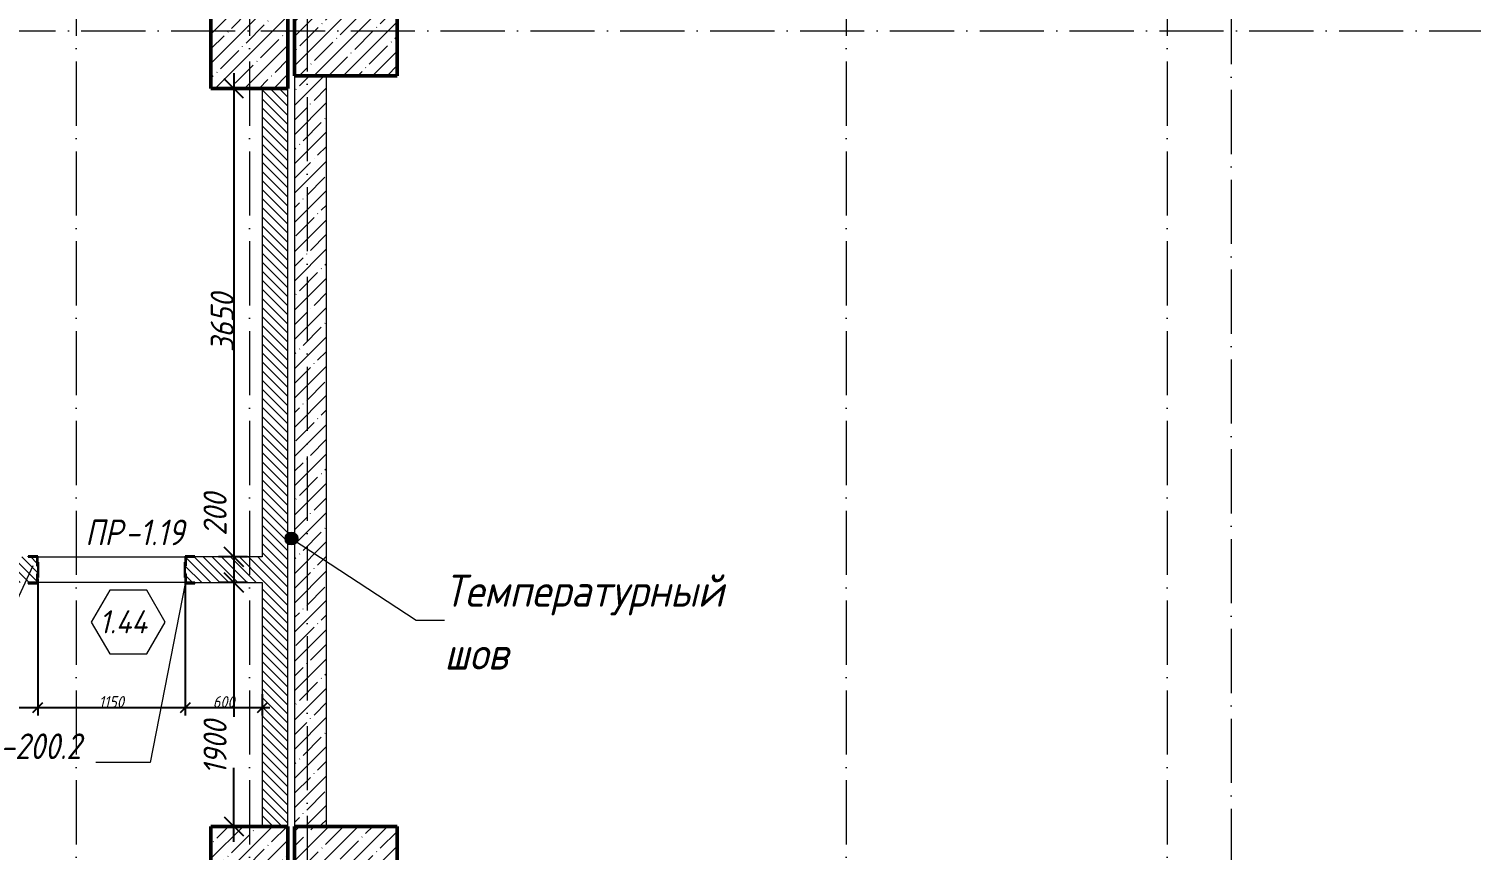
# Model space of a CAD drawing. Header units: millimetres. Extents: x -401725 to 250493, y 305116 to 802890.
# Drawn here: x -126870 to -115632, y 620363 to 626763 of the extents above; entities that cross this region are included whole.
import ezdxf

# ---------------------------------------------------------------- set-up
doc = ezdxf.new("R2010")
doc.units = ezdxf.units.MM
doc.linetypes.add('50_200_ШТРИХ_1Т_ш5_п1_п1_', pattern=[700, 500, -100, 0, -100])
for name, color, linetype, lineweight in [('A-____-____-DIMS', 7, 'Continuous', 9), ('A-DOOR-____-IDEN', 7, 'Continuous', 9), ('A-GENM-____-IDEN', 7, 'Continuous', 9), ('A-GENM-____-MCUT', 7, 'Continuous', 25), ('A-GENM-____-OTLN', 7, 'Continuous', 9), ('A-GENM-____-OTLN-1', 7, 'Continuous', 25), ('A-WALL-____-MCUT-3', 7, 'Continuous', 9), ('G-____-____-TEXT', 7, 'Continuous', 9), ('S-COLS-____-MCUT', 7, 'Continuous', 50), ('S-COLS-____-OTLN', 7, 'Continuous', 9), ('S-GRID-____-OTLN-1', 7, '50_200_ШТРИХ_1Т_ш5_п1_п1_', 9)]:
    doc.layers.add(name, color=color, linetype=linetype, lineweight=lineweight)
for name, color, linetype, lineweight, true_color in [('A-WALL-____-MCUT-4', 7, 'Continuous', 13, 0x000000), ('A-WALL-____-PATT-2', 7, 'Continuous', 9, 0x787878), ('A-WALL-____-PATT-3', 9, 'Continuous', 9, 0x808080), ('I-WALL-____-OTLN-1', 7, 'Continuous', 9, 0x000000)]:
    doc.layers.add(name, color=color, linetype=linetype, lineweight=lineweight, true_color=true_color)
doc.styles.add('ISOCPEUR_I_10', font='isocpeui.ttf', dxfattribs={"width": 0.9, "height": 180})
doc.styles.add('ISOCPEUR_I_12', font='isocpeui.ttf', dxfattribs={"width": 0.9, "height": 180})
doc.styles.add('ISOCPEUR_I_14', font='isocpeui.ttf', dxfattribs={"width": 0.9, "height": 180})
doc.styles.add('ISOCPEUR_I_2', font='isocpeui.ttf', dxfattribs={"width": 0.85, "height": 2.3})
doc.styles.add('ISOCPEUR_I_7', font='isocpeui.ttf', dxfattribs={"width": 0.9, "height": 90})
doc.dimstyles.new('ISO-1_8_0_9К_СРЕДНИЙ_Кладочные_2', dxfattribs={"dimscale": 304.8, "dimtxt": 89.638306, "dimasz": 0.246063, "dimexe": 0.19685, "dimexo": 0, "dimgap": 0, "dimtad": 1, "dimdec": 3, "dimrnd": 0.001, "dimdsep": 46, "dimtxsty": 'ISOCPEUR_I_7', "dimblk1": 'OBLIQUE', "dimblk2": 'OBLIQUE', "dimsah": 1, "dimcen": 0.09, "dimdle": 0.19685, "dimazin": 0, "dimtfac": 1, "dimtdec": 4, "dimtix": 1, "dimtmove": 1, "dimatfit": 3, "dimfxl": 1, "dimtvp": 1, "dimtolj": 1, "dimtzin": 0, "dimarcsym": 2})
doc.dimstyles.new('ISO-1_8_0_9К_СРЕДНИЙ_Кладочные_4', dxfattribs={"dimscale": 304.8, "dimtxt": 179.276612, "dimasz": 0.492126, "dimexe": 0.393701, "dimexo": 0, "dimgap": 0, "dimtad": 1, "dimdec": 3, "dimrnd": 0.001, "dimdsep": 46, "dimtxsty": 'ISOCPEUR_I_10', "dimblk1": 'OBLIQUE', "dimblk2": 'OBLIQUE', "dimsah": 1, "dimcen": 0.09, "dimdle": 0.393701, "dimazin": 0, "dimtfac": 1, "dimtdec": 4, "dimtix": 1, "dimtmove": 1, "dimatfit": 3, "dimfxl": 1, "dimtvp": 1, "dimtolj": 1, "dimtzin": 0, "dimarcsym": 2})
doc.dimstyles.new('ISO-1_8_0_9К_СРЕДНИЙ_Кладочные_5', dxfattribs={"dimscale": 304.8, "dimtxt": 179.276612, "dimasz": 0.492126, "dimexe": 0.393701, "dimexo": 0, "dimgap": 0, "dimtad": 1, "dimdec": 3, "dimrnd": 0.001, "dimdsep": 46, "dimtxsty": 'ISOCPEUR_I_10', "dimblk1": 'OBLIQUE', "dimblk2": 'OBLIQUE', "dimsah": 1, "dimcen": 0.09, "dimdle": 0.393701, "dimazin": 0, "dimtfac": 1, "dimtdec": 4, "dimtix": 1, "dimtmove": 2, "dimatfit": 3, "dimfxl": 1, "dimtvp": 1, "dimtolj": 1, "dimtzin": 0, "dimarcsym": 2})
doc.dimstyles.new('ISO-1_8_0_9К_СРЕДНИЙ_Кладочные_8', dxfattribs={"dimscale": 304.8, "dimtxt": 179.276612, "dimasz": 0.492126, "dimexe": 0.393701, "dimexo": 0, "dimgap": 0, "dimtad": 1, "dimdec": 3, "dimrnd": 0.001, "dimdsep": 46, "dimtxsty": 'ISOCPEUR_I_14', "dimblk1": 'OBLIQUE', "dimblk2": 'OBLIQUE', "dimsah": 1, "dimcen": 0.09, "dimdle": 0.393701, "dimazin": 0, "dimtfac": 1, "dimtdec": 4, "dimtix": 1, "dimtmove": 0, "dimatfit": 3, "dimfxl": 1, "dimtvp": 1, "dimtolj": 1, "dimtzin": 0, "dimarcsym": 2})
pattern_1 = [(135, (-175000.736, 544716.51), (-35.35534, -35.35534), [])]

# ---------------------------------------------------------------- blocks, each defined once
blk = doc.blocks.new('BSC_Колонна _Прямоугольная - 500х800-V102-АР1_Кладочный план 1 этажа в осях 1-64_Ю-ЯЯ')
at = {"layer": 'S-COLS-____-OTLN'}
h = blk.add_hatch(dxfattribs=at)
h.set_pattern_fill('FP_105', color=256, style=0, pattern_type=2)
h.set_pattern_definition([(315, (-81931.04, 50600), (114.04925, 114.04925), []), (315, (-81931.04, 50485.95), (114.04925, 114.04925), [201.613, -40.323, 3.353, -36.97])])
h.paths.add_polyline_path([(-250, -400), (250, -400), (250, 400), (-250, 400)], flags=0)
at = {"layer": 'S-COLS-____-MCUT'}
for p, q in [((250, 400), (-250, 400)), ((-250, 400), (-250, -400)), ((250, -400), (250, 400)), ((-250, -400), (250, -400))]:
    blk.add_line(p, q, dxfattribs=at)
blk = doc.blocks.new('BSC_Колонна _Прямоугольная - 500х800-V103-АР1_Кладочный план 1 этажа в осях 1-64_Ю-ЯЯ')
at = {"layer": 'S-COLS-____-OTLN'}
h = blk.add_hatch(dxfattribs=at)
h.set_pattern_fill('FP_106', color=256, style=0, pattern_type=2)
h.set_pattern_definition([(315, (-75581.04, 50600), (114.04925, 114.04925), []), (315, (-75581.04, 50485.95), (114.04925, 114.04925), [201.613, -40.323, 3.353, -36.97])])
h.paths.add_polyline_path([(-250, -400), (250, -400), (250, 400), (-250, 400)], flags=0)
at = {"layer": 'S-COLS-____-MCUT'}
for p, q in [((250, 400), (-250, 400)), ((-250, 400), (-250, -400)), ((250, -400), (250, 400)), ((-250, -400), (250, -400))]:
    blk.add_line(p, q, dxfattribs=at)
blk = doc.blocks.new('BSC_Колонна _Прямоугольная - 600х600-V113-АР1_Кладочный план 1 этажа в осях 1-64_Ю-ЯЯ')
at = {"layer": 'S-COLS-____-OTLN'}
h = blk.add_hatch(dxfattribs=at)
h.set_pattern_fill('FP_117', color=256, style=0, pattern_type=2)
h.set_pattern_definition([(45, (-49850, -81881.04), (-114.04925, 114.04925), []), (45, (-49735.95, -81881.04), (-114.04925, 114.04925), [201.613, -40.323, 3.353, -36.97])])
h.paths.add_polyline_path([(-300, -300), (300, -300), (300, 300), (-300, 300)], flags=0)
at = {"layer": 'S-COLS-____-MCUT'}
for p, q in [((300, 300), (-300, 300)), ((-300, 300), (-300, -300)), ((300, -300), (300, 300)), ((-300, -300), (300, -300))]:
    blk.add_line(p, q, dxfattribs=at)
blk = doc.blocks.new('BSC_Колонна _Прямоугольная - 600х600-V114-АР1_Кладочный план 1 этажа в осях 1-64_Ю-ЯЯ')
at = {"layer": 'S-COLS-____-OTLN'}
h = blk.add_hatch(dxfattribs=at)
h.set_pattern_fill('FP_118', color=256, style=0, pattern_type=2)
h.set_pattern_definition([(45, (-49850, -75531.04), (-114.04925, 114.04925), []), (45, (-49735.95, -75531.04), (-114.04925, 114.04925), [201.613, -40.323, 3.353, -36.97])])
h.paths.add_polyline_path([(-300, -300), (300, -300), (300, 300), (-300, 300)], flags=0)
at = {"layer": 'S-COLS-____-MCUT'}
for p, q in [((300, 300), (-300, 300)), ((-300, 300), (-300, -300)), ((300, -300), (300, 300)), ((-300, -300), (300, -300))]:
    blk.add_line(p, q, dxfattribs=at)
blk = doc.blocks.new('АР_Перемычка - АР_Перемычка-28013365-АР1_Кладочный план 1 этажа в осях 1-64_Ю-ЯЯ')
at = {"layer": 'A-GENM-____-OTLN'}
blk.add_line((-250, -100), (-243, -100), dxfattribs=at)
blk = doc.blocks.new('154_Стойка_СКБ_Уголок - СМ-2230_200-28216496-АР1_Кладочный план 1 этажа в осях 1-64_Ю-ЯЯ')
at = {"layer": 'A-GENM-____-MCUT'}
for p, q in [((125, 156), (125, 81)), ((200, 156), (125, 156)), ((131, 81), (131, 150)), ((131, 150), (200, 150)), ((200, 150), (200, 156)), ((125, 81), (131, 81)), ((131, 19), (125, 19)), ((125, 19), (125, -56)), ((131, -50), (131, 19)), ((125, -56), (200, -56)), ((200, -50), (131, -50)), ((200, -56), (200, -50))]:
    blk.add_line(p, q, dxfattribs=at)
blk = doc.blocks.new('Стойка_Влож_Полоса боковая - Полоса-28213942-АР1_Кладочный план 1 этажа в осях 1-64_Ю-ЯЯ')
at = {"layer": 'A-GENM-____-OTLN'}
for p, q in [((-5, 60), (0, 60)), ((-5, -60), (-5, 60)), ((0, 31), (0, -31)), ((0, -60), (-5, -60))]:
    blk.add_line(p, q, dxfattribs=at)
blk = doc.blocks.new('Марка проема - марка проема-27336095-АР1_Кладочный план 1 этажа в осях 1-64_Ю-ЯЯ')
at = {"layer": 'A-DOOR-____-IDEN'}
for p, q in [((-1.44, 0.16), (-2.88, -2.33)), ((1.44, 0.16), (-1.44, 0.16)), ((2.88, -2.33), (1.44, 0.16)), ((-2.88, -2.33), (-1.44, -4.82)), ((1.44, -4.82), (2.88, -2.33)), ((-1.44, -4.82), (1.44, -4.82))]:
    blk.add_line(p, q, dxfattribs=at)
blk = doc.blocks.new('_Oblique')
at = {"color": 0, "linetype": 'ByBlock', "lineweight": -2}
blk.add_line((-0.5, -0.5), (0.5, 0.5), dxfattribs=at)
blk = doc.blocks.new('*D12315')
at = {"layer": 'A-____-____-DIMS', "color": 0, "lineweight": -2, "transparency": 16777216}
for p, q in [((-126801, 622476), (-126801, 621413)), ((-128501, 622448), (-128501, 621413)), ((-128561, 621473), (-126741, 621473))]:
    blk.add_line(p, q, dxfattribs=at)
at = {"layer": 'Defpoints', "color": 0, "transparency": 16777216}
for p in [(-126801, 622476), (-128501, 622448), (-126801, 621473)]:
    blk.add_point(p, dxfattribs=at)
at = {"layer": 'A-____-____-DIMS', "color": 0, "lineweight": -2, "transparency": 16777216, "xscale": 75, "yscale": 75, "zscale": 75, "rotation": 180}
blk.add_blockref('_Oblique', (-128501, 621473), dxfattribs=at)
at = {"layer": 'A-____-____-DIMS', "color": 0, "lineweight": -2, "transparency": 16777216, "xscale": 75, "yscale": 75, "zscale": 75}
blk.add_blockref('_Oblique', (-126801, 621473), dxfattribs=at)
at = {"layer": 'A-____-____-DIMS', "color": 0, "transparency": 16777216, "insert": (-127651, 621518), "char_height": 90, "width": 504.73, "attachment_point": 5, "style": 'ISOCPEUR_I_7'}
blk.add_mtext('\\A1;1700', dxfattribs=at)
blk = doc.blocks.new('*D12316')
at = {"layer": 'A-____-____-DIMS', "color": 0, "lineweight": -2, "transparency": 16777216}
for p, q in [((-126801, 622476), (-126801, 621413)), ((-125651, 622442), (-125651, 621413)), ((-126861, 621473), (-125591, 621473))]:
    blk.add_line(p, q, dxfattribs=at)
at = {"layer": 'Defpoints', "color": 0, "transparency": 16777216}
for p in [(-126801, 622476), (-125651, 622442), (-125651, 621473)]:
    blk.add_point(p, dxfattribs=at)
at = {"layer": 'A-____-____-DIMS', "color": 0, "lineweight": -2, "transparency": 16777216, "xscale": 75, "yscale": 75, "zscale": 75, "rotation": 180}
blk.add_blockref('_Oblique', (-126801, 621473), dxfattribs=at)
at = {"layer": 'A-____-____-DIMS', "color": 0, "lineweight": -2, "transparency": 16777216, "xscale": 75, "yscale": 75, "zscale": 75}
blk.add_blockref('_Oblique', (-125651, 621473), dxfattribs=at)
at = {"layer": 'A-____-____-DIMS', "color": 0, "transparency": 16777216, "insert": (-126226, 621518), "char_height": 90, "width": 463.36, "attachment_point": 5, "style": 'ISOCPEUR_I_7'}
blk.add_mtext('\\A1;1150', dxfattribs=at)
blk = doc.blocks.new('*D12317')
at = {"layer": 'A-____-____-DIMS', "color": 0, "lineweight": -2, "transparency": 16777216}
for p, q in [((-125651, 622442), (-125651, 621413)), ((-125051, 621579), (-125051, 621413)), ((-125711, 621473), (-124991, 621473))]:
    blk.add_line(p, q, dxfattribs=at)
at = {"layer": 'Defpoints', "color": 0, "transparency": 16777216}
for p in [(-125651, 622442), (-125051, 621579), (-125051, 621473)]:
    blk.add_point(p, dxfattribs=at)
at = {"layer": 'A-____-____-DIMS', "color": 0, "lineweight": -2, "transparency": 16777216, "xscale": 75, "yscale": 75, "zscale": 75, "rotation": 180}
blk.add_blockref('_Oblique', (-125651, 621473), dxfattribs=at)
at = {"layer": 'A-____-____-DIMS', "color": 0, "lineweight": -2, "transparency": 16777216, "xscale": 75, "yscale": 75, "zscale": 75}
blk.add_blockref('_Oblique', (-125051, 621473), dxfattribs=at)
at = {"layer": 'A-____-____-DIMS', "color": 0, "transparency": 16777216, "insert": (-125351, 621518), "char_height": 90, "width": 409.58, "attachment_point": 5, "style": 'ISOCPEUR_I_7'}
blk.add_mtext('\\A1;600', dxfattribs=at)
blk = doc.blocks.new('*D13186')
at = {"layer": 'A-____-____-DIMS', "color": 0, "lineweight": -2, "transparency": 16777216}
for p, q in [((-125273, 626418), (-125273, 622528)), ((-125051, 626298), (-125393, 626298)), ((-125167, 622648), (-125393, 622648))]:
    blk.add_line(p, q, dxfattribs=at)
at = {"layer": 'Defpoints', "color": 0, "transparency": 16777216}
for p in [(-125051, 626298), (-125273, 622648), (-125167, 622648)]:
    blk.add_point(p, dxfattribs=at)
at = {"layer": 'A-____-____-DIMS', "color": 0, "lineweight": -2, "transparency": 16777216, "xscale": 150, "yscale": 150, "zscale": 150}
for p, rotation in [((-125273, 626298), 90), ((-125273, 622648), 270)]:
    blk.add_blockref('_Oblique', p, dxfattribs=dict(at, rotation=rotation))
at = {"layer": 'A-____-____-DIMS', "color": 0, "transparency": 16777216, "insert": (-125363, 624473), "char_height": 180, "width": 546.1, "attachment_point": 5, "rotation": 90, "style": 'ISOCPEUR_I_14'}
blk.add_mtext('\\A1;3650', dxfattribs=at)
blk = doc.blocks.new('*D13187')
at = {"layer": 'A-____-____-DIMS', "color": 0, "lineweight": -2, "transparency": 16777216}
for p, q in [((-125273, 622768), (-125273, 622328)), ((-125167, 622648), (-125393, 622648)), ((-125167, 622448), (-125393, 622448))]:
    blk.add_line(p, q, dxfattribs=at)
at = {"layer": 'Defpoints', "color": 0, "transparency": 16777216}
for p in [(-125167, 622648), (-125273, 622448), (-125167, 622448)]:
    blk.add_point(p, dxfattribs=at)
at = {"layer": 'A-____-____-DIMS', "color": 0, "lineweight": -2, "transparency": 16777216, "xscale": 150, "yscale": 150, "zscale": 150}
for p, rotation in [((-125273, 622648), 90), ((-125273, 622448), 270)]:
    blk.add_blockref('_Oblique', p, dxfattribs=dict(at, rotation=rotation))
at = {"layer": 'A-____-____-DIMS', "color": 0, "transparency": 16777216, "insert": (-125509, 622812), "char_height": 180, "width": 409.58, "attachment_point": 1, "rotation": 90, "line_spacing_factor": 1.149209, "style": 'ISOCPEUR_I_10'}
blk.add_mtext('\\A1;200', dxfattribs=at)
blk = doc.blocks.new('*D13188')
at = {"layer": 'A-____-____-DIMS', "color": 0, "lineweight": -2, "transparency": 16777216}
for p, q in [((-125273, 622568), (-125273, 621402)), ((-125167, 622448), (-125393, 622448)), ((-125273, 620428), (-125273, 621004)), ((-125167, 620548), (-125393, 620548))]:
    blk.add_line(p, q, dxfattribs=at)
at = {"layer": 'Defpoints', "color": 0, "transparency": 16777216}
for p in [(-125167, 622448), (-125273, 620548), (-125167, 620548)]:
    blk.add_point(p, dxfattribs=at)
at = {"layer": 'A-____-____-DIMS', "color": 0, "lineweight": -2, "transparency": 16777216, "xscale": 150, "yscale": 150, "zscale": 150}
for p, rotation in [((-125273, 622448), 90), ((-125273, 620548), 270)]:
    blk.add_blockref('_Oblique', p, dxfattribs=dict(at, rotation=rotation))
at = {"layer": 'A-____-____-DIMS', "color": 0, "transparency": 16777216, "insert": (-125509, 620951), "char_height": 180, "width": 504.73, "attachment_point": 1, "rotation": 90, "line_spacing_factor": 1.149209, "style": 'ISOCPEUR_I_10'}
blk.add_mtext('\\A1;1900', dxfattribs=at)

msp = doc.modelspace()

# ---------------------------------------------------------------- hatches: boundary and pattern name
at = {"layer": 'A-WALL-____-PATT-2'}
h = msp.add_hatch(dxfattribs=at)
h.set_pattern_fill('FP_2', color=256, style=0, pattern_type=2)
h.set_pattern_definition([(45, (-175000.74, 544716.51), (-114.04925, 114.04925), []), (45, (-174886.69, 544716.51), (-114.04925, 114.04925), [201.612, -40.322, 3.353, -36.97])])
h.paths.add_polyline_path([(-124800.7357, 620547.5526), (-124550.7357, 620547.5526), (-124550.7357, 626397.5526), (-124800.7357, 626397.5526), (-124800.7357, 621315.2906)], flags=0)
at = {"layer": 'A-WALL-____-PATT-3'}
h = msp.add_hatch(dxfattribs=at)
h.set_pattern_fill('FP_6', color=256, style=0, pattern_type=2)
h.set_pattern_definition(pattern_1)
h.paths.add_polyline_path([(-124850.7688, 620547.5526), (-124850.7357, 620547.5526), (-124850.7357, 626297.5526), (-125050.7357, 626297.5526), (-125050.7357, 620547.5526), (-124850.7723, 620547.5526)], flags=0)
h = msp.add_hatch(dxfattribs=at)
h.set_pattern_fill('FP_6', color=256, style=0, pattern_type=2)
h.set_pattern_definition(pattern_1)
h.paths.add_polyline_path([(-125526.2788, 622447.5526), (-125050.7357, 622447.5526), (-125050.7357, 622647.5526), (-125644.7357, 622647.5526), (-125644.7357, 622578.5526), (-125650.7357, 622578.5526), (-125650.7357, 622516.5526), (-125644.7357, 622516.5526), (-125644.7357, 622447.5526), (-125575.7357, 622447.5526)], flags=0)
h.paths.add_polyline_path([(-128500.7357, 622447.5526), (-126806.7357, 622447.5526), (-126806.7357, 622516.5526), (-126800.7357, 622516.5526), (-126800.7357, 622578.5526), (-126806.7357, 622578.5526), (-126806.7357, 622647.5526), (-128500.7357, 622647.5526)], flags=0)
at = {"layer": 'G-____-____-TEXT'}
h = msp.add_hatch(color=256, dxfattribs=at)
edge = h.paths.add_edge_path(flags=0)
edge.add_arc((-124823.809, 622790.7753), 50, 0, 360)

# ---------------------------------------------------------------- linework, layer by layer
at = {"layer": 'A-GENM-____-IDEN'}
for p, q in [((-126838.2357, 622578.5526), (-127105.3013, 622005.1433)), ((-125650.7357, 622441.5526), (-125924.9957, 621045.1433)), ((-125924.9957, 621045.1433), (-126348.5095, 621045.1433))]:
    msp.add_line(p, q, dxfattribs=at)
at = {"layer": 'A-WALL-____-MCUT-3'}
for p, q in [((-124800.7357, 626397.5526), (-124800.7357, 620547.5526)), ((-124550.7357, 620547.5526), (-124550.7357, 626397.5526))]:
    msp.add_line(p, q, dxfattribs=at)
at = {"layer": 'A-WALL-____-MCUT-4'}
for p, q in [((-125050.7357, 626297.5526), (-125050.7357, 622647.5526)), ((-124850.7357, 620547.5526), (-124850.7357, 626297.5526)), ((-125050.7357, 622647.5526), (-125575.7357, 622647.5526)), ((-125575.7357, 622447.5526), (-125050.7357, 622447.5526)), ((-125050.7357, 622447.5526), (-125050.7357, 620547.5526))]:
    msp.add_line(p, q, dxfattribs=at)
at = {"layer": 'G-____-____-TEXT'}
for p, q in [((-124823.809, 622790.7753), (-123852.38, 622153.818)), ((-123852.38, 622153.818), (-123631.8406, 622153.818))]:
    msp.add_line(p, q, dxfattribs=at)
msp.add_circle((-124823.809, 622790.7753), 50, dxfattribs=at)
at = {"layer": 'I-WALL-____-OTLN-1'}
for p, q in [((-126800.7357, 622647.5526), (-125650.7357, 622647.5526)), ((-125650.7357, 622447.5526), (-126800.7357, 622447.5526))]:
    msp.add_line(p, q, dxfattribs=at)
at = {"layer": 'S-GRID-____-OTLN-1'}
for p, q in [((-126500.7357, 635609.362), (-126500.7357, 597608.0984)), ((-125150.7357, 635609.362), (-125150.7357, 611391.9943)), ((-120500.7357, 635609.362), (-120500.7357, 597608.0984)), ((-118000.7357, 635609.362), (-118000.7357, 597608.0984)), ((-117500.7357, 635387.8745), (-117500.7357, 597746.784)), ((-124700.7357, 635331.4864), (-124700.7357, 611391.9943)), ((-179669.5059, 626747.5526), (-70926.3291, 626747.5526))]:
    msp.add_line(p, q, dxfattribs=at)

# ---------------------------------------------------------------- block references
at = {"layer": 'A-DOOR-____-IDEN', "xscale": 99.99999999999993, "yscale": 99.99999999999993, "zscale": 99.99999999999993}
msp.add_blockref('Марка проема - марка проема-27336095-АР1_Кладочный план 1 этажа в осях 1-64_Ю-ЯЯ', (-126095.7357, 622373.1785), dxfattribs=at)
at = {"layer": 'A-GENM-____-OTLN', "rotation": 180}
for name, p in [('Стойка_Влож_Полоса боковая - Полоса-28213942-АР1_Кладочный план 1 этажа в осях 1-64_Ю-ЯЯ', (-126800.7357, 622547.5526)), ('АР_Перемычка - АР_Перемычка-28013365-АР1_Кладочный план 1 этажа в осях 1-64_Ю-ЯЯ', (-125650.7357, 622547.5526))]:
    msp.add_blockref(name, p, dxfattribs=at)
at = {"layer": 'A-GENM-____-OTLN'}
msp.add_blockref('Стойка_Влож_Полоса боковая - Полоса-28213942-АР1_Кладочный план 1 этажа в осях 1-64_Ю-ЯЯ', (-125650.7357, 622547.5526), dxfattribs=at)
at = {"layer": 'A-GENM-____-OTLN-1', "rotation": 180}
msp.add_blockref('154_Стойка_СКБ_Уголок - СМ-2230_200-28216496-АР1_Кладочный план 1 этажа в осях 1-64_Ю-ЯЯ', (-126675.7357, 622597.5526), dxfattribs=at)
at = {"layer": 'A-GENM-____-OTLN-1'}
msp.add_blockref('154_Стойка_СКБ_Уголок - СМ-2230_200-28216496-АР1_Кладочный план 1 этажа в осях 1-64_Ю-ЯЯ', (-125775.7357, 622497.5526), dxfattribs=at)
at = {"layer": 'S-COLS-____-OTLN'}
for name, p in [('BSC_Колонна _Прямоугольная - 600х600-V113-АР1_Кладочный план 1 этажа в осях 1-64_Ю-ЯЯ', (-125150.7357, 626597.5526)), ('BSC_Колонна _Прямоугольная - 600х600-V114-АР1_Кладочный план 1 этажа в осях 1-64_Ю-ЯЯ', (-125150.7357, 620247.5526))]:
    msp.add_blockref(name, p, dxfattribs=at)
at = {"layer": 'S-COLS-____-OTLN', "rotation": 89.9999999999999}
for name, p in [('BSC_Колонна _Прямоугольная - 500х800-V102-АР1_Кладочный план 1 этажа в осях 1-64_Ю-ЯЯ', (-124400.7357, 626647.5526)), ('BSC_Колонна _Прямоугольная - 500х800-V103-АР1_Кладочный план 1 этажа в осях 1-64_Ю-ЯЯ', (-124400.7357, 620297.5526))]:
    msp.add_blockref(name, p, dxfattribs=at)

# ---------------------------------------------------------------- texts
at = {"layer": 'A-DOOR-____-IDEN', "attachment_point": 1}
for s, insert, char_height, width, style in [('ПР', (-126429.9561, 622938.5198), 200, 375.18975, 'ISOCPEUR_I_2'), ('-1.19', (-126120.3936, 622938.5198), 200, 620.506125, 'ISOCPEUR_I_2'), ('1.44', (-126320.9248, 622231.998), 180, 497.847937, 'ISOCPEUR_I_14')]:
    msp.add_mtext(s, dxfattribs=dict(at, insert=insert, char_height=char_height, width=width, style=style))
at = {"layer": 'A-GENM-____-IDEN', "insert": (-127092.9187, 621272.2594), "char_height": 200, "width": 865.8225, "attachment_point": 1, "style": 'ISOCPEUR_I_2'}
msp.add_mtext('-200.2', dxfattribs=at)
at = {"layer": 'G-____-____-TEXT', "char_height": 250, "attachment_point": 1, "style": 'ISOCPEUR_I_12'}
for s, insert, width in [('Температурный', (-123631.8406, 622509.6722), 2763.416813), ('шов', (-123631.8406, 622020.193), 656.582063)]:
    msp.add_mtext(s, dxfattribs=dict(at, insert=insert, width=width))

# ---------------------------------------------------------------- dimensions: what is measured, and where the dimension line sits
at = {"layer": 'A-____-____-DIMS'}
dim = msp.add_linear_dim(base=(-125273.3425, 622647.5526), p1=(-125050.7357, 626297.5526), p2=(-125167.2764, 622647.5526), angle=90, dimstyle='ISO-1_8_0_9К_СРЕДНИЙ_Кладочные_8', override={"dimpost": '<>', "dimfxl": 3651.860038}, dxfattribs=at)
dim.commit()
dim.dimension.update_dxf_attribs({"geometry": '*D13186', "text_midpoint": (-125363.3425, 624472.5526)})
for base, p1, p2, dimstyle, override, picture, middle in [((-125273.3425, 622447.5526), (-125167.2764, 622647.5526), (-125167.2764, 622447.5526), 'ISO-1_8_0_9К_СРЕДНИЙ_Кладочные_5', {"dimpost": '<>', "dimfxl": 200}, '*D13187', (-125388.5045, 623017.1848)), ((-125273.3425, 620547.5526), (-125167.2764, 622447.5526), (-125167.2764, 620547.5526), 'ISO-1_8_0_9К_СРЕДНИЙ_Кладочные_4', {"dimpost": '<>', "dimfxl": 1900}, '*D13188', (-125388.5045, 621203.186))]:
    dim = msp.add_linear_dim(base=base, p1=p1, p2=p2, angle=90, dimstyle=dimstyle, override=override, dxfattribs=at)
    dim.commit()
    dim.dimension.update_dxf_attribs({"geometry": picture, "text_midpoint": middle, "dimtype": 160, "text_rotation": 90})
for base, p1, p2, override, picture, middle in [((-126800.7357, 621472.7613), (-128500.7357, 622447.5526), (-126800.7357, 622475.7793), {"dimpost": '<>', "dimfxl": 1700.234322}, '*D12315', (-127650.7357, 621518.3409)), ((-125650.7357, 621472.7613), (-126800.7357, 622475.7793), (-125650.7357, 622441.5526), {"dimpost": '<>', "dimfxl": 1150.509223}, '*D12316', (-126225.7357, 621517.7613)), ((-125050.7357, 621472.7613), (-125650.7357, 622441.5526), (-125050.7357, 621578.8273), {"dimpost": '<>', "dimfxl": 1050.854332}, '*D12317', (-125350.7357, 621517.7613))]:
    dim = msp.add_linear_dim(base=base, p1=p1, p2=p2, dimstyle='ISO-1_8_0_9К_СРЕДНИЙ_Кладочные_2', override=override, dxfattribs=at)
    dim.commit()
    dim.dimension.update_dxf_attribs({"geometry": picture, "text_midpoint": middle})

doc.saveas('drawing.dxf')
